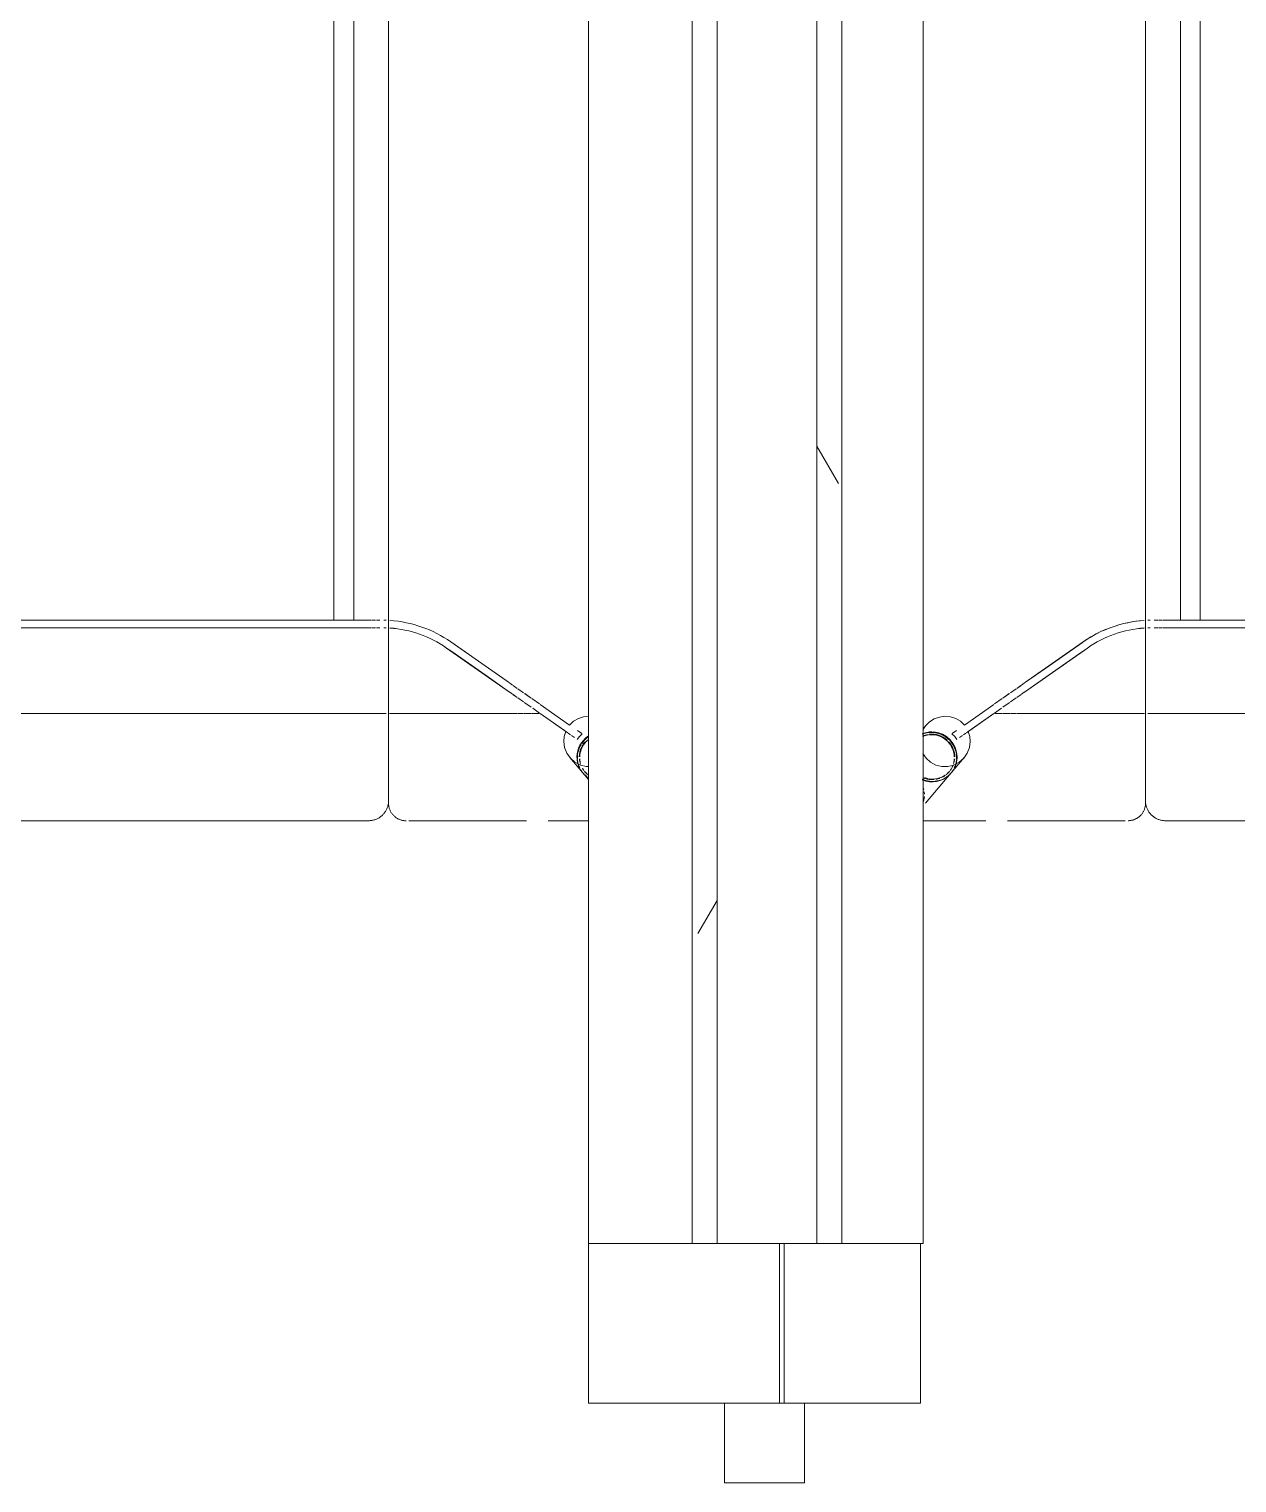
# Model space of a CAD drawing. Header units: inches. Extents: x -2349 to 1043, y -456 to 2193.
# Drawn here: x 723.31 to 753.56, y -121.75 to -85.33 of the extents above; entities that cross this region are included whole.
import ezdxf

# ---------------------------------------------------------------- set-up
doc = ezdxf.new("R2010")
doc.units = ezdxf.units.IN
doc.header["$MEASUREMENT"] = 0
for name, color, linetype, lineweight in [('A-GENM', 13, 'Continuous', 9), ('A-WALL', 113, 'Continuous', 13), ('A-WALL-PATT', 111, 'Continuous', 13), ('I-FURN', 30, 'Continuous', 9), ('I-WALL', 2, 'Continuous', 13)]:
    doc.layers.add(name, color=color, linetype=linetype, lineweight=lineweight)
pattern_1 = [(0, (0, 0), (30.72, 7.68), [1.267, -21.773, 1.267, -21.773, -122.88]), (0, (0, 0), (30.72, 7.68), [-46.08, 1.267, -44.813, 1.267, -21.773, -53.76]), (0, (0, 0), (30.72, 7.68), [-115.2, 1.267, -14.093, 1.267, -37.133]), (120, (11.52, 3.84), (-22.011075, 22.7643), [1.267, -21.773, 1.267, -21.773, -122.88]), (120, (11.52, 3.84), (-22.011075, 22.7643), [-46.08, 1.267, -44.813, 1.267, -21.773, -53.76]), (120, (11.52, 3.84), (-22.011075, 22.7643), [-115.2, 1.267, -14.093, 1.267, -37.133]), (240, (15.36, 19.2), (-8.708925, -30.4443), [1.267, -21.773, 1.267, -21.773, -122.88]), (240, (15.36, 19.2), (-8.708925, -30.4443), [-46.08, 1.267, -44.813, 1.267, -21.773, -53.76]), (240, (15.36, 19.2), (-8.708925, -30.4443), [-115.2, 1.267, -14.093, 1.267, -37.133])]

# ---------------------------------------------------------------- blocks, each defined once
blk = doc.blocks.new('Walls 3 - Walls 3-7742273-7TH FLOOR POWER _ SIGNAL')
at = {"layer": 'A-WALL'}
for p, q in [((742.108, -115.752), (737.324, -115.752)), ((737.324, -115.752), (737.324, -119.752)), ((742.108, -119.752), (742.108, -115.752)), ((742.22, -115.752), (742.22, -119.752)), ((745.635, -115.752), (742.22, -115.752)), ((745.635, -119.752), (745.635, -115.752)), ((737.324, -119.752), (742.108, -119.752)), ((742.22, -119.752), (745.635, -119.752))]:
    blk.add_line(p, q, dxfattribs=at)
blk = doc.blocks.new('Walls 4 - Walls 3-7962883-7TH FLOOR POWER _ SIGNAL')
at = {"layer": 'A-WALL'}
for p, q in [((737.324, -52.664), (737.324, -115.752)), ((739.917, -115.752), (739.917, -52.664)), ((743.667, -52.664), (743.667, -115.752)), ((745.698, -115.752), (745.698, -52.664)), ((737.324, -115.752), (739.917, -115.752)), ((743.667, -115.752), (745.698, -115.752))]:
    blk.add_line(p, q, dxfattribs=at)
blk = doc.blocks.new('train - train-8151835-7TH FLOOR POWER _ SIGNAL')
at = {"layer": 'A-GENM', "lineweight": 20}
for p, q in [((742.729, -119.752), (740.729, -119.752)), ((740.729, -119.752), (740.729, -121.752)), ((742.729, -121.752), (742.729, -119.752)), ((740.729, -121.752), (742.729, -121.752))]:
    blk.add_line(p, q, dxfattribs=at)
blk = doc.blocks.new('HighTower_Tombolo_2SeatSofa - HT3620-V63-7TH FLOOR POWER _ SIGNAL')
at = {"layer": 'I-FURN'}
for p, q in [((24.812, 10.121), (24.971, 10.256)), ((26, 9.247), (26, 10.256)), ((23.816, 10.086), (23.741, 9.979)), ((23.816, 10.086), (23.741, 9.979)), ((23.863, 9.826), (23.915, 9.901)), ((23.863, 9.826), (23.916, 9.901)), ((24.418, 9.788), (24.798, 10.11)), ((24.762, 10.153), (24.775, 10.165)), ((23.603, 9.781), (23.089, 9.048)), ((23.603, 9.781), (23.089, 9.048)), ((23.317, 9.047), (23.798, 9.733)), ((23.317, 9.047), (23.763, 9.684)), ((23.763, 9.684), (23.798, 9.733)), ((23.806, 9.745), (23.847, 9.803)), ((23.806, 9.745), (23.847, 9.803)), ((22.927, 8.816), (22.81, 8.649)), ((22.927, 8.816), (22.817, 8.659)), ((23.074, 9.026), (22.942, 8.838)), ((23.074, 9.026), (22.942, 8.838)), ((23.156, 8.816), (23.037, 8.647)), ((23.046, 8.659), (23.156, 8.816)), ((23.184, 8.857), (23.303, 9.026)), ((23.303, 9.026), (23.184, 8.857)), ((23.317, 8.835), (23.317, 9.026)), ((23.317, 9.026), (23.317, 8.835)), ((23.317, 8.645), (23.317, 8.816)), ((23.317, 8.816), (23.317, 8.645)), ((22.684, 8.47), (22.61, 8.364)), ((22.685, 8.47), (22.611, 8.365)), ((22.795, 8.628), (22.697, 8.488)), ((22.795, 8.628), (22.697, 8.488)), ((22.839, 8.364), (22.914, 8.47)), ((22.913, 8.47), (22.839, 8.363)), ((22.925, 8.487), (23.024, 8.628)), ((23.024, 8.628), (22.925, 8.486)), ((23.317, 8.484), (23.317, 8.628)), ((23.317, 8.628), (23.317, 8.484)), ((23.317, 8.361), (23.317, 8.47)), ((23.317, 8.47), (23.317, 8.361)), ((26, 5.756), (26, 8.7)), ((22.548, 8.275), (21.521, 6.808)), ((22.777, 8.275), (21.674, 6.7)), ((22.601, 8.351), (22.554, 8.284)), ((22.601, 8.35), (22.554, 8.284)), ((22.829, 8.35), (22.782, 8.283)), ((22.783, 8.284), (22.83, 8.351)), ((23.317, 8.281), (23.317, 8.35)), ((23.317, 8.35), (23.317, 8.281)), ((23.317, 5.274), (23.317, 8.275)), ((23.317, 8.275), (23.317, 5.274)), ((21.535, 6.828), (21.521, 6.808)), ((21.674, 6.7), (21.764, 6.828)), ((0.438, 5.248), (25.562, 5.248)), ((25.5, 5.248), (0.5, 5.248)), ((23.317, 5.126), (23.317, 5.189)), ((23.317, 5.189), (23.317, 5.126)), ((23.317, 5.037), (23.317, 5.119)), ((23.317, 5.119), (23.317, 5.037)), ((20.978, 5.029), (20.978, 4.942)), ((20.978, 5.029), (20.978, 4.942)), ((20.978, 4.923), (20.978, 4.831)), ((20.978, 4.923), (20.978, 4.831)), ((20.978, 4.81), (20.978, -6.592)), ((20.978, 4.81), (20.978, 4.375)), ((21.166, 5.029), (21.166, 4.942)), ((21.166, 4.942), (21.166, 5.029)), ((21.166, 4.923), (21.166, 4.83)), ((21.166, 4.83), (21.166, 4.923)), ((21.166, 4.81), (21.166, -6.592)), ((21.166, -6.592), (21.166, 4.81)), ((23.317, 4.933), (23.317, 5.029)), ((23.317, 5.029), (23.317, 4.933)), ((23.317, 4.82), (23.317, 4.923)), ((23.317, 4.923), (23.317, 4.82)), ((23.317, -10.552), (23.317, 4.81)), ((23.317, 4.81), (23.317, -10.552)), ((26, -13.252), (26, 4.748)), ((20.978, 4.375), (0.5, 4.375)), ((0.5, 4.375), (20.978, 4.375)), ((20.978, 4.375), (20.978, 3.875)), ((20.978, 4.375), (20.978, 3.875)), ((20.978, 3.875), (20.978, 4.375)), ((0.5, 3.875), (20.978, 3.875)), ((0.5, 3.875), (20.978, 3.875)), ((20.978, 3.875), (20.978, -5.379))]:
    blk.add_line(p, q, dxfattribs=at)
at = {"layer": 'I-FURN', "flags": 128}
for points in [[(23.383, 10.256), (23.396, 10.132), (23.438, 10), (23.508, 9.881), (23.603, 9.781)], [(24.014, 9.635), (24.165, 9.656), (24.307, 9.712), (24.432, 9.8), (24.533, 9.915), (24.604, 10.05), (24.64, 10.198), (24.644, 10.256)], [(23.963, 9.968), (23.887, 10.025), (23.821, 10.093)], [(23.763, 9.684), (23.886, 9.647), (24.014, 9.635)], [(22.548, 8.275), (22.178, 7.746), (21.535, 6.828)], [(21.764, 6.828), (22.407, 7.746), (22.777, 8.275)], [(25.999, 5.65), (25.997, 5.633), (25.994, 5.615), (25.991, 5.598), (25.987, 5.581), (25.983, 5.564), (25.978, 5.547), (25.972, 5.531), (25.965, 5.515), (25.958, 5.499), (25.951, 5.483), (25.942, 5.468), (25.933, 5.453), (25.924, 5.438), (25.913, 5.424), (25.903, 5.41), (25.891, 5.397), (25.88, 5.384), (25.867, 5.371), (25.855, 5.359), (25.841, 5.348), (25.828, 5.337), (25.813, 5.327), (25.799, 5.317), (25.784, 5.308)], [(26, 5.685), (26, 5.668), (25.999, 5.65)], [(26, 4.748), (26, 4.768), (25.998, 4.788), (25.996, 4.807), (25.994, 4.827), (25.99, 4.847), (25.986, 4.866), (25.981, 4.886), (25.975, 4.905), (25.968, 4.924), (25.961, 4.942), (25.952, 4.961), (25.943, 4.978), (25.934, 4.996), (25.924, 5.013), (25.913, 5.03), (25.901, 5.046), (25.889, 5.062), (25.876, 5.077), (25.862, 5.092), (25.848, 5.106), (25.834, 5.12), (25.819, 5.133), (25.803, 5.145), (25.787, 5.157), (25.77, 5.168), (25.753, 5.179), (25.736, 5.189), (25.718, 5.198), (25.7, 5.206), (25.681, 5.214), (25.662, 5.22), (25.643, 5.227), (25.624, 5.232), (25.605, 5.237), (25.585, 5.24), (25.565, 5.243), (25.545, 5.246), (25.525, 5.247), (25.505, 5.248), (25.5, 5.248)], [(25.753, 5.291), (25.737, 5.284), (25.721, 5.277), (25.705, 5.271), (25.688, 5.266), (25.671, 5.261), (25.654, 5.257), (25.637, 5.254), (25.62, 5.251), (25.602, 5.249), (25.585, 5.248), (25.567, 5.248), (25.562, 5.248)], [(25.784, 5.308), (25.769, 5.299), (25.753, 5.291)]]:
    blk.add_lwpolyline(points, dxfattribs=at)
at = {"layer": 'I-FURN'}
for radius, start, end in [(3, 145, 176.2945), (3, 145, 176.2945), (2.813, 145, 176.0569), (2.812, 145, 176.0569), (3, 178.0386, 179.134), (3, 178.0386, 179.134), (2.812, 177.9078, 179.087), (2.813, 177.9078, 179.087)]:
    blk.add_arc((23.978, 5.087), radius, start, end, dxfattribs=at)
for centre, major_axis, start_param, end_param in [((24.394, 10.587), (-0.404, 0.477), 1.467579, 2.44643), ((24.408, 10.598), (-0.404, 0.477), 1.488227, 1.845119), ((24.408, 10.598), (-0.367, 0.433), 1.549752, 1.657835), ((24.408, 10.598), (-0.367, 0.433), 1.661032, 2.054041), ((24.394, 10.587), (-0.367, 0.433), 3.141593, 3.349499), ((24.408, 10.598), (-0.367, 0.433), 3.141593, 3.231828), ((24.408, 10.598), (-0.367, 0.433), 3.231828, 3.343108), ((24.394, 10.587), (-0.404, 0.477), 3.231828, 3.425281), ((24.408, 10.598), (-0.404, 0.477), 3.231828, 3.404632), ((24.394, 10.587), (-0.367, 0.433), 1.727795, 1.968041), ((24.408, 10.598), (-0.404, 0.477), 1.898743, 2.44643), ((24.394, 10.587), (-0.367, 0.433), 1.999184, 2.44643), ((24.408, 10.598), (-0.367, 0.433), 2.064581, 2.419186), ((24.394, 10.587), (-0.404, 0.477), 2.44643, 2.560703), ((24.408, 10.598), (-0.404, 0.477), 2.44643, 2.527961), ((24.408, 10.598), (-0.367, 0.433), 2.500665, 2.661678), ((24.394, 10.587), (-0.367, 0.433), 2.532918, 2.772227), ((24.408, 10.598), (-0.404, 0.477), 2.547818, 2.883654), ((24.394, 10.587), (-0.404, 0.477), 2.579508, 2.893892), ((24.394, 10.587), (-0.367, 0.433), 2.97799, 3.08005), ((24.408, 10.598), (-0.367, 0.433), 2.972304, 3.071284), ((24.394, 10.587), (-0.404, 0.477), 2.954962, 3.110894), ((24.408, 10.598), (-0.404, 0.477), 2.949747, 3.100911), ((24.408, 10.598), (-0.404, 0.477), 3.100911, 3.231828), ((24.394, 10.587), (-0.404, 0.477), 3.141593, 3.231828)]:
    blk.add_ellipse(centre, major_axis=major_axis, ratio=0.984702, start_param=start_param, end_param=end_param, dxfattribs=at)
blk = doc.blocks.new('HighTower_Tombolo_2SeatSofa - HT3620-V66-7TH FLOOR POWER _ SIGNAL')
at = {"layer": 'I-FURN'}
for p, q in [((26, -4.748), (26, 13.252)), ((23.317, -4.81), (23.317, 10.552)), ((23.317, 10.552), (23.317, -4.81)), ((20.978, 6.592), (20.978, -4.81)), ((21.166, -4.81), (21.166, 6.592)), ((21.166, 6.592), (21.166, -4.81)), ((20.978, 5.379), (20.978, -3.875)), ((20.978, -3.875), (0.5, -3.875)), ((20.978, -3.875), (0.5, -3.875)), ((20.978, -3.875), (20.978, -4.375)), ((20.978, -4.375), (20.978, -3.875)), ((20.978, -3.875), (20.978, -4.375)), ((0.5, -4.375), (20.978, -4.375)), ((20.978, -4.375), (0.5, -4.375)), ((20.978, -4.375), (20.978, -4.81)), ((20.978, -4.831), (20.978, -4.923)), ((20.978, -4.831), (20.978, -4.923)), ((20.978, -4.942), (20.978, -5.029)), ((20.978, -4.942), (20.978, -5.029)), ((21.166, -4.923), (21.166, -4.83)), ((21.166, -4.83), (21.166, -4.923)), ((21.166, -5.029), (21.166, -4.942)), ((21.166, -4.942), (21.166, -5.029)), ((23.317, -4.923), (23.317, -4.82)), ((23.317, -4.82), (23.317, -4.923)), ((23.317, -5.029), (23.317, -4.933)), ((23.317, -4.933), (23.317, -5.029)), ((23.317, -5.119), (23.317, -5.037)), ((23.317, -5.037), (23.317, -5.119)), ((25.562, -5.248), (0.438, -5.248)), ((0.5, -5.248), (25.5, -5.248)), ((23.317, -5.189), (23.317, -5.126)), ((23.317, -5.126), (23.317, -5.189)), ((23.317, -8.275), (23.317, -5.274)), ((23.317, -5.274), (23.317, -8.275)), ((26, -8.7), (26, -5.756)), ((21.521, -6.808), (22.548, -8.275)), ((21.521, -6.808), (21.535, -6.828)), ((21.764, -6.828), (21.674, -6.7)), ((21.674, -6.7), (22.777, -8.275)), ((22.554, -8.284), (22.601, -8.35)), ((22.554, -8.284), (22.601, -8.351)), ((22.61, -8.364), (22.684, -8.47)), ((22.611, -8.365), (22.685, -8.47)), ((22.782, -8.283), (22.829, -8.35)), ((22.83, -8.351), (22.783, -8.284)), ((22.839, -8.363), (22.913, -8.47)), ((22.914, -8.47), (22.839, -8.364)), ((23.317, -8.35), (23.317, -8.281)), ((23.317, -8.281), (23.317, -8.35)), ((23.317, -8.47), (23.317, -8.361)), ((23.317, -8.361), (23.317, -8.47)), ((22.697, -8.488), (22.795, -8.628)), ((22.697, -8.488), (22.795, -8.628)), ((22.81, -8.649), (22.927, -8.816)), ((22.817, -8.659), (22.927, -8.816)), ((22.925, -8.486), (23.024, -8.628)), ((23.024, -8.628), (22.925, -8.487)), ((23.037, -8.647), (23.156, -8.816)), ((23.156, -8.816), (23.046, -8.659)), ((23.317, -8.628), (23.317, -8.484)), ((23.317, -8.484), (23.317, -8.628)), ((23.317, -8.816), (23.317, -8.645)), ((23.317, -8.645), (23.317, -8.816)), ((22.942, -8.838), (23.074, -9.026)), ((22.942, -8.838), (23.074, -9.026)), ((23.089, -9.048), (23.603, -9.781)), ((23.089, -9.048), (23.603, -9.781)), ((23.184, -8.857), (23.303, -9.026)), ((23.303, -9.026), (23.184, -8.857)), ((23.317, -9.026), (23.317, -8.835)), ((23.317, -8.835), (23.317, -9.026)), ((23.763, -9.684), (23.317, -9.047)), ((23.798, -9.733), (23.317, -9.047)), ((26, -10.818), (26, -9.247)), ((23.798, -9.733), (23.763, -9.684)), ((23.847, -9.803), (23.806, -9.745)), ((23.847, -9.803), (23.806, -9.745)), ((23.915, -9.901), (23.863, -9.826)), ((23.916, -9.901), (23.863, -9.826)), ((24.798, -10.11), (24.418, -9.788)), ((23.741, -9.979), (23.816, -10.086)), ((23.741, -9.979), (23.816, -10.086)), ((23.821, -10.093), (23.887, -10.025)), ((23.887, -10.025), (23.963, -9.968)), ((24.775, -10.165), (24.762, -10.153)), ((25.562, -10.757), (24.812, -10.121)), ((23.61, -10.741), (23.701, -10.818)), ((25.166, -10.814), (25.219, -10.8)), ((25.279, -10.789), (25.336, -10.784)), ((25.394, -10.784), (25.52, -10.804))]:
    blk.add_line(p, q, dxfattribs=at)
at = {"layer": 'I-FURN', "flags": 128}
for points in [[(25.5, -5.248), (25.52, -5.247), (25.54, -5.246), (25.56, -5.244), (25.58, -5.241), (25.599, -5.238), (25.619, -5.233), (25.638, -5.228), (25.657, -5.222), (25.676, -5.216), (25.695, -5.208), (25.713, -5.2), (25.731, -5.191), (25.748, -5.182), (25.766, -5.171), (25.782, -5.16), (25.799, -5.149), (25.814, -5.136), (25.83, -5.124), (25.844, -5.11), (25.859, -5.096), (25.872, -5.081), (25.885, -5.066), (25.898, -5.051), (25.91, -5.034), (25.921, -5.018), (25.931, -5.001), (25.941, -4.983), (25.95, -4.965), (25.958, -4.947), (25.966, -4.929), (25.973, -4.91), (25.979, -4.891), (25.984, -4.872), (25.989, -4.852), (25.993, -4.833), (25.996, -4.813), (25.998, -4.793), (25.999, -4.773), (26, -4.753), (26, -4.748)], [(25.562, -5.248), (25.58, -5.248), (25.597, -5.249), (25.615, -5.251), (25.632, -5.253), (25.649, -5.256), (25.666, -5.26), (25.683, -5.265), (25.7, -5.27), (25.717, -5.276), (25.733, -5.282), (25.749, -5.289)], [(25.749, -5.289), (25.765, -5.297), (25.78, -5.305)], [(25.78, -5.305), (25.795, -5.314), (25.81, -5.324), (25.824, -5.334), (25.838, -5.345), (25.851, -5.356), (25.864, -5.368), (25.876, -5.38), (25.888, -5.393), (25.9, -5.406), (25.911, -5.42), (25.921, -5.434), (25.931, -5.449), (25.94, -5.464), (25.948, -5.479), (25.956, -5.494), (25.964, -5.51), (25.97, -5.527), (25.976, -5.543), (25.982, -5.56), (25.986, -5.577), (25.99, -5.594), (25.994, -5.611), (25.996, -5.628), (25.998, -5.645)], [(25.998, -5.645), (25.999, -5.663), (26, -5.68), (26, -5.685)], [(21.535, -6.828), (22.178, -7.746), (22.548, -8.275)], [(22.777, -8.275), (22.407, -7.746), (21.764, -6.828)], [(23.603, -9.781), (23.508, -9.881), (23.438, -10), (23.396, -10.132), (23.383, -10.27), (23.402, -10.407), (23.45, -10.538), (23.526, -10.656), (23.626, -10.754), (23.726, -10.82)], [(24.014, -9.635), (23.886, -9.647), (23.763, -9.684)], [(24.319, -10.82), (24.432, -10.742), (24.533, -10.63), (24.604, -10.496), (24.64, -10.35), (24.64, -10.198), (24.604, -10.05), (24.533, -9.915), (24.432, -9.8), (24.307, -9.712), (24.165, -9.656), (24.014, -9.635)]]:
    blk.add_lwpolyline(points, dxfattribs=at)
at = {"layer": 'I-FURN'}
for radius, start, end in [(3, 180.866, 181.9614), (3, 180.866, 181.9614), (3, 183.7055, 215), (3, 183.7055, 203.3333), (2.813, 180.913, 182.0922), (2.812, 180.913, 182.0922), (2.813, 183.9431, 215), (2.812, 183.9431, 215), (3, 203.3333, 215)]:
    blk.add_arc((23.978, -5.087), radius, start, end, dxfattribs=at)
for centre, major_axis, start_param, end_param in [((24.408, -10.598), (0.404, 0.477), 0.695163, 2.449637), ((24.394, -10.587), (0.404, 0.477), 0.695163, 2.232166), ((24.408, -10.598), (0.367, 0.433), 0.722406, 1.480561), ((24.394, -10.587), (0.367, 0.433), 0.695163, 1.413798), ((24.394, -10.587), (0.404, 0.477), 0.580889, 0.695163), ((24.408, -10.598), (0.404, 0.477), 0.613631, 0.695163), ((24.408, -10.598), (0.367, 0.433), 0.479914, 0.640928), ((24.394, -10.587), (0.367, 0.433), 0.369366, 0.608675), ((24.408, -10.598), (0.404, 0.477), 0.257938, 0.593775), ((24.394, -10.587), (0.404, 0.477), 0.247701, 0.562085), ((24.394, -10.587), (0.367, 0.433), 0.197316, 0.285807), ((24.408, -10.598), (0.367, 0.433), 0.206617, 0.305394), ((24.394, -10.587), (0.367, 0.433), 0.061543, 0.163603), ((24.408, -10.598), (0.367, 0.433), 0.070308, 0.169288), ((24.394, -10.587), (0.404, 0.477), 0.030699, 0.186631), ((24.408, -10.598), (0.404, 0.477), 0.021803, 0.191846), ((24.394, -10.587), (0.367, 0.433), 6.075279, 6.283185), ((24.408, -10.598), (0.367, 0.433), 6.19295, 6.283185), ((24.394, -10.587), (0.404, 0.477), 6.19295, 6.283185), ((24.408, -10.598), (0.404, 0.477), 6.19295, 6.283185), ((24.394, -10.587), (0.404, 0.477), 4.993448, 6.19295), ((24.408, -10.598), (0.404, 0.477), 5.014096, 6.19295), ((24.394, -10.587), (0.367, 0.433), 1.540414, 2.403179), ((24.408, -10.598), (0.367, 0.433), 1.483758, 2.243236), ((24.408, -10.598), (0.367, 0.433), 6.060343, 6.19295), ((24.394, -10.587), (0.367, 0.433), 5.27265, 6.018861), ((24.408, -10.598), (0.367, 0.433), 5.849031, 6.012944), ((24.408, -10.598), (0.367, 0.433), 5.596018, 5.765267), ((24.408, -10.598), (0.367, 0.433), 5.268702, 5.509528), ((24.394, -10.587), (0.404, 0.477), 2.265959, 2.485436), ((24.394, -10.587), (0.404, 0.477), 2.518368, 2.680063), ((24.408, -10.598), (0.404, 0.477), 2.484905, 2.659414), ((24.394, -10.587), (0.367, 0.433), 2.455503, 2.70594), ((24.408, -10.598), (0.367, 0.433), 2.265959, 2.363785), ((24.408, -10.598), (0.367, 0.433), 2.41868, 2.666781), ((24.394, -10.587), (0.367, 0.433), 5.052216, 5.241076), ((24.408, -10.598), (0.367, 0.433), 5.049702, 5.247503)]:
    blk.add_ellipse(centre, major_axis=major_axis, ratio=0.984702, start_param=start_param, end_param=end_param, dxfattribs=at)

msp = doc.modelspace()

# ---------------------------------------------------------------- hatches: boundary and pattern name
at = {"layer": 'A-WALL-PATT', "lineweight": 9}
h = msp.add_hatch(dxfattribs=at)
h.set_pattern_fill('FP_1', color=256, style=0, pattern_type=2)
h.set_pattern_definition(pattern_1)
h.paths.add_polyline_path([(740.542, -115.752), (740.542, -52.664), (739.917, -52.664), (739.917, -115.752)], flags=0)
h = msp.add_hatch(dxfattribs=at)
h.set_pattern_fill('FP_1', color=256, style=0, pattern_type=2)
h.set_pattern_definition(pattern_1)
h.paths.add_polyline_path([(743.667, -115.752), (743.667, -52.664), (743.042, -52.664), (743.042, -115.752)], flags=0)

# ---------------------------------------------------------------- linework, layer by layer
at = {"layer": 'A-WALL'}
for p, q in [((740.542, -115.752), (740.542, -52.039)), ((743.042, -115.752), (743.042, -52.039))]:
    msp.add_line(p, q, dxfattribs=at)
at = {"layer": 'I-WALL'}
for p, q in [((739.917, -52.664), (739.917, -115.752)), ((743.667, -115.752), (743.667, -52.664)), ((739.917, -115.752), (743.667, -115.752))]:
    msp.add_line(p, q, dxfattribs=at)

# ---------------------------------------------------------------- block references
at = {"layer": 'A-GENM'}
msp.add_blockref('train - train-8151835-7TH FLOOR POWER _ SIGNAL', (0, 0), dxfattribs=at)
at = {"layer": 'A-WALL', "lineweight": 9}
for name in ['Walls 4 - Walls 3-7962883-7TH FLOOR POWER _ SIGNAL', 'Walls 3 - Walls 3-7742273-7TH FLOOR POWER _ SIGNAL']:
    msp.add_blockref(name, (0, 0), dxfattribs=at)
at = {"layer": 'I-FURN', "rotation": 270}
for name, p in [('HighTower_Tombolo_2SeatSofa - HT3620-V63-7TH FLOOR POWER _ SIGNAL', (727.068, -79.164)), ('HighTower_Tombolo_2SeatSofa - HT3620-V66-7TH FLOOR POWER _ SIGNAL', (756.516, -79.164))]:
    msp.add_blockref(name, p, dxfattribs=at)

doc.saveas('drawing.dxf')
